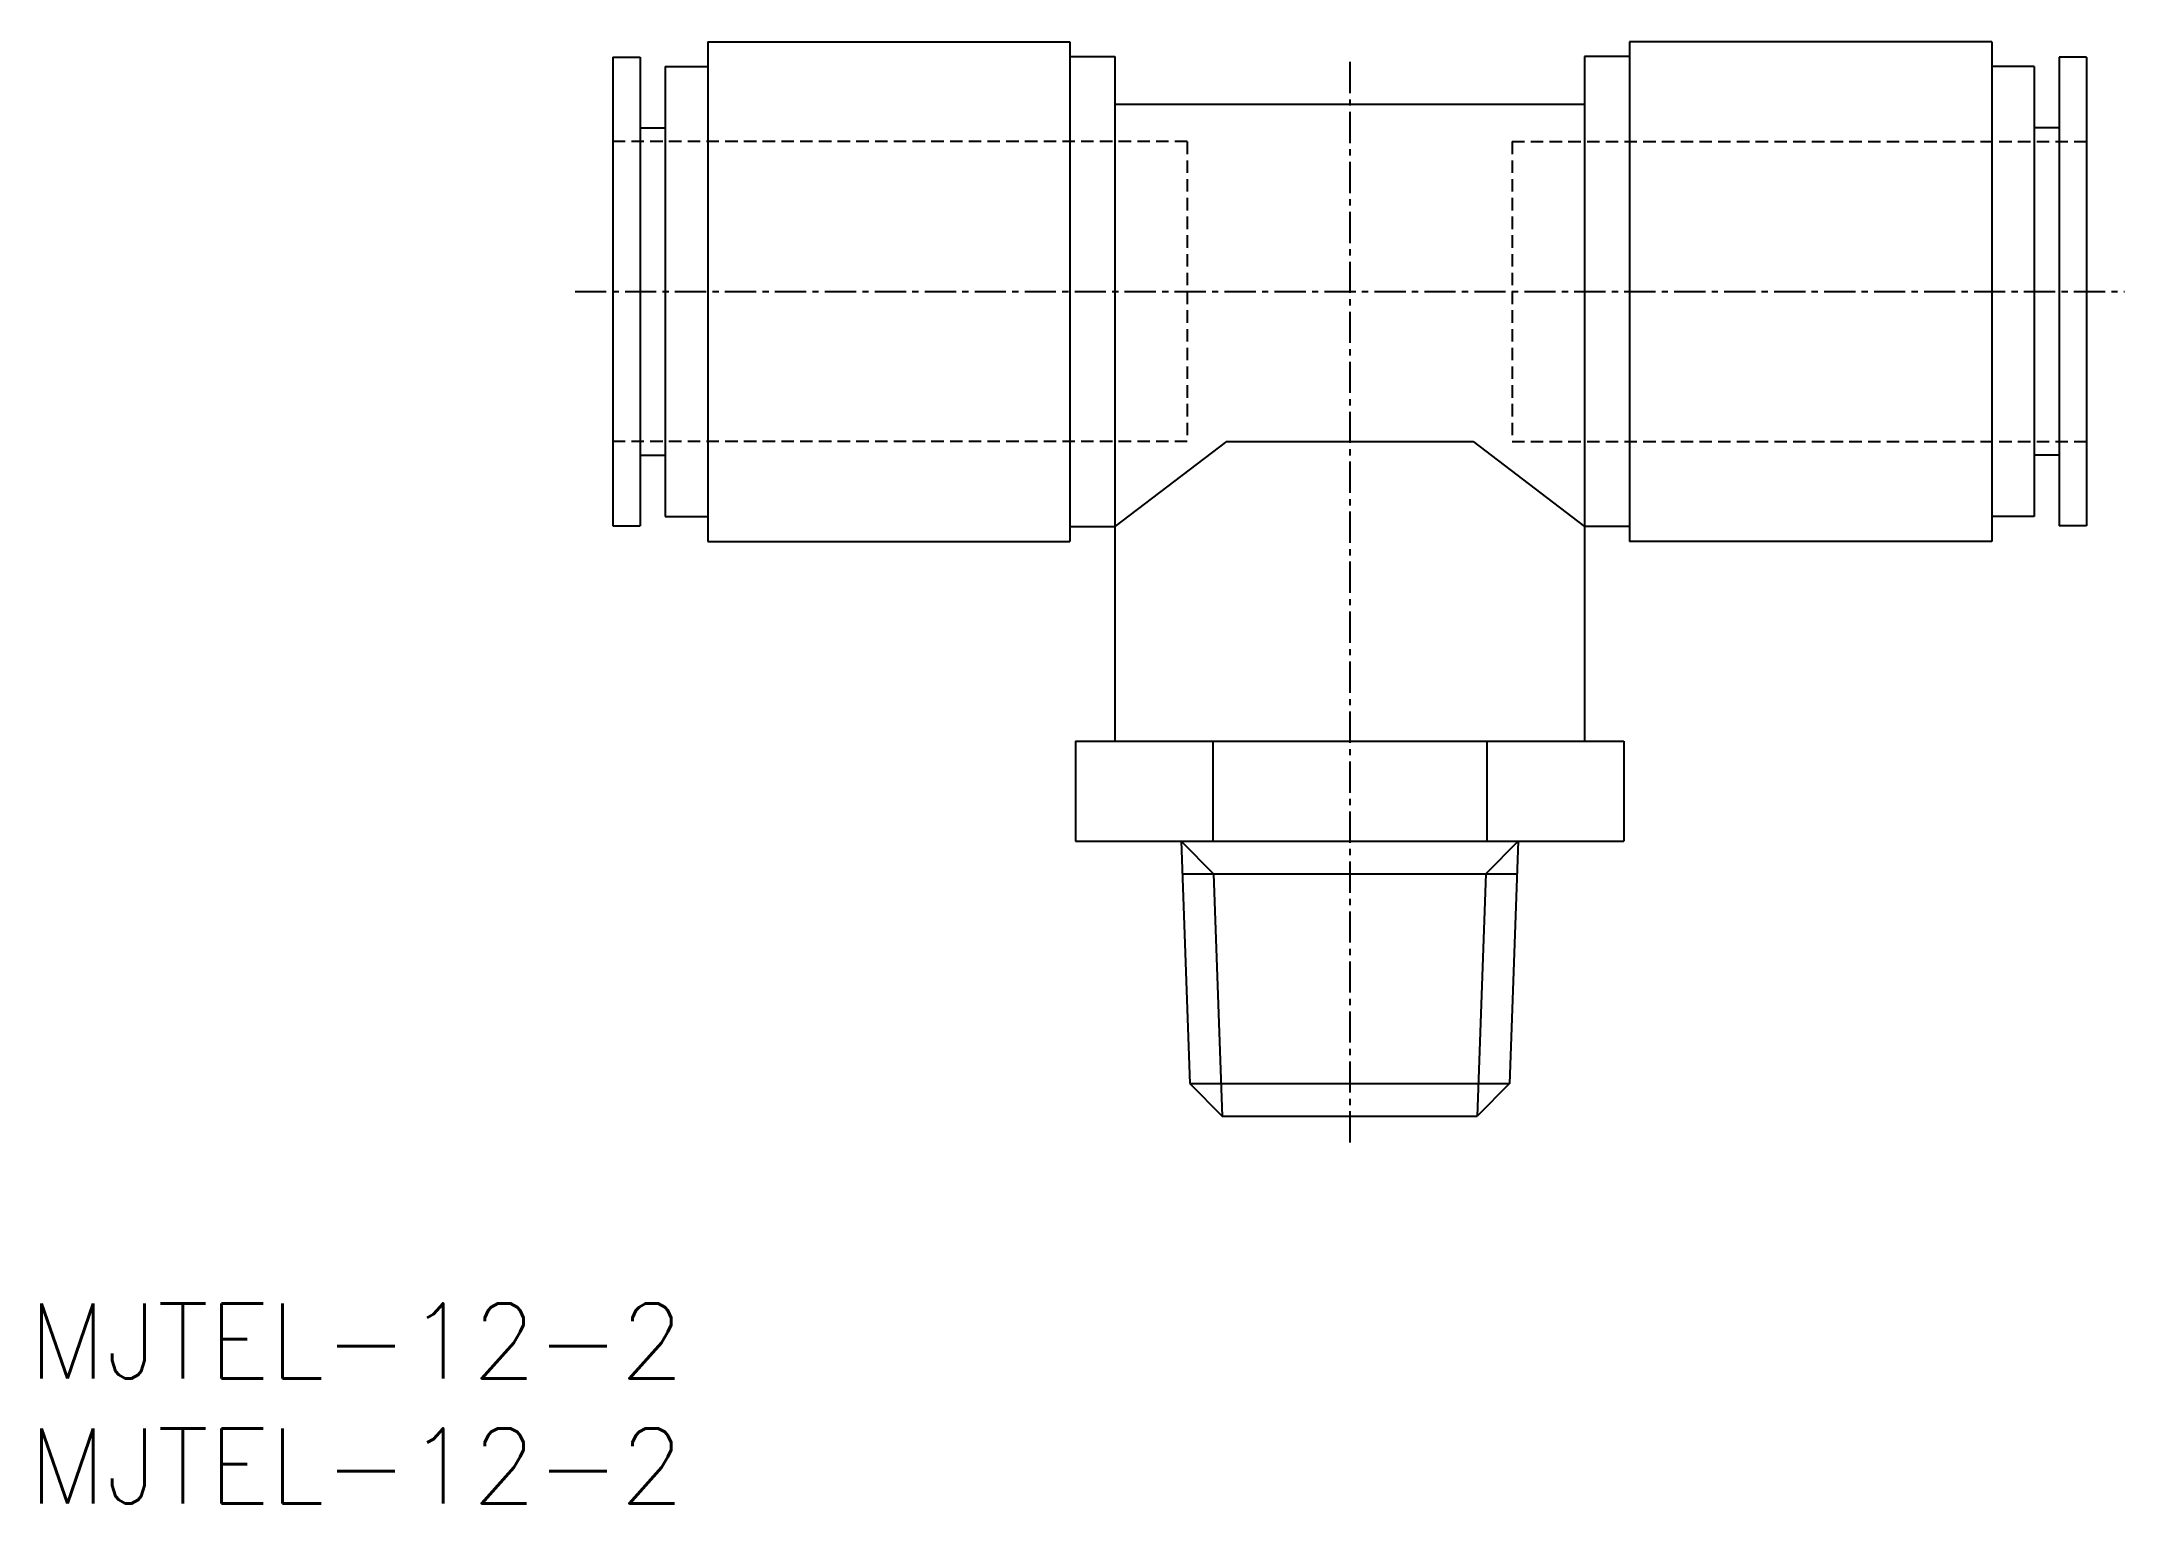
# Model space of a CAD drawing. Extents: x 0.5 to 83.9, y 0 to 58.5.
import ezdxf

# ---------------------------------------------------------------- set-up
doc = ezdxf.new("R2010")
doc.units = 0
doc.linetypes.add('CENTER', pattern=[2, 1.25, -0.25, 0.25, -0.25])
doc.linetypes.add('DASHED', pattern=[0.75, 0.5, -0.25])
doc.layers.get('0').update_dxf_attribs({"linetype": 'CONTINUOUS'})
doc.layers.add('CENTER', color=1, linetype='CENTER')
doc.styles.get("Standard").update_dxf_attribs({"font": 'txt.shx'})

# ---------------------------------------------------------------- blocks, each defined once
blk = doc.blocks.new('*U5')
at = {"color": 7, "linetype": 'CONTINUOUS'}
blk.add_text('MJTEL-12-2', height=3, dxfattribs=at).set_placement((0, 0))
blk = doc.blocks.new('*U6')
at = {"color": 7, "linetype": 'CONTINUOUS'}
blk.add_text('MJTEL-12-2', height=3, dxfattribs=at).set_placement((0, 5))

msp = doc.modelspace()

# ---------------------------------------------------------------- linework, layer by layer
at = {"color": 7, "linetype": 'CONTINUOUS'}
for p, q in [((27.176, 58.497), (41.676, 58.497)), ((27.176, 58.497), (27.176, 38.497)), ((41.676, 58.497), (41.676, 38.497)), ((78.576, 58.497), (64.076, 58.497)), ((64.076, 58.497), (64.076, 38.497)), ((78.576, 58.497), (78.576, 38.497)), ((23.376, 57.872), (24.476, 57.872)), ((23.376, 57.872), (23.376, 39.122)), ((24.476, 57.872), (24.476, 39.122)), ((41.676, 57.897), (43.476, 57.897)), ((43.476, 57.897), (43.476, 30.497)), ((62.276, 57.897), (62.276, 30.497)), ((64.076, 57.897), (62.276, 57.897)), ((82.376, 57.872), (81.276, 57.872)), ((81.276, 57.872), (81.276, 39.122)), ((82.376, 57.872), (82.376, 39.122)), ((25.476, 57.497), (27.176, 57.497)), ((25.476, 57.497), (25.476, 39.497)), ((80.276, 57.497), (78.576, 57.497)), ((80.276, 57.497), (80.276, 39.497)), ((43.476, 55.997), (62.276, 55.997)), ((24.476, 55.047), (25.476, 55.047)), ((81.276, 55.047), (80.276, 55.047)), ((24.476, 41.947), (25.476, 41.947)), ((47.941, 42.497), (43.476, 39.097)), ((47.941, 42.497), (57.812, 42.497)), ((57.812, 42.497), (62.276, 39.097)), ((81.276, 41.947), (80.276, 41.947)), ((25.476, 39.497), (27.176, 39.497)), ((80.276, 39.497), (78.576, 39.497)), ((23.376, 39.122), (24.476, 39.122)), ((27.176, 38.497), (41.676, 38.497)), ((41.676, 39.097), (43.476, 39.097)), ((64.076, 39.097), (62.276, 39.097)), ((78.576, 38.497), (64.076, 38.497)), ((82.376, 39.122), (81.276, 39.122)), ((41.906, 30.497), (63.846, 30.497)), ((41.906, 30.497), (41.906, 26.497)), ((47.391, 30.497), (47.391, 26.497)), ((58.361, 30.497), (58.361, 26.497)), ((63.846, 30.497), (63.846, 26.497)), ((41.906, 26.497), (63.846, 26.497)), ((46.126, 26.497), (46.476, 16.797)), ((59.626, 26.497), (59.276, 16.797)), ((46.173, 25.197), (59.579, 25.197)), ((46.476, 16.797), (47.776, 15.497)), ((46.476, 16.797), (59.276, 16.797)), ((59.276, 16.797), (57.976, 15.497)), ((47.776, 15.497), (57.976, 15.497))]:
    msp.add_line(p, q, dxfattribs=at)
at = {"color": 3, "linetype": 'DASHED'}
for p, q in [((46.376, 54.497), (23.376, 54.497)), ((46.376, 54.497), (46.376, 42.497)), ((59.376, 54.497), (82.376, 54.497)), ((59.376, 54.497), (59.376, 42.497)), ((46.376, 42.497), (23.376, 42.497)), ((59.376, 42.497), (82.376, 42.497))]:
    msp.add_line(p, q, dxfattribs=at)
at = {"color": 3, "linetype": 'CONTINUOUS'}
for p, q in [((46.126, 26.497), (47.426, 25.197)), ((59.626, 26.497), (58.326, 25.197)), ((47.426, 25.197), (47.776, 15.497)), ((58.326, 25.197), (57.976, 15.497))]:
    msp.add_line(p, q, dxfattribs=at)
at = {"layer": 'CENTER', "color": 1, "linetype": 'CENTER'}
for p, q in [((52.876, 57.689), (52.876, 14.261)), ((21.867, 48.497), (83.885, 48.497))]:
    msp.add_line(p, q, dxfattribs=at)

# ---------------------------------------------------------------- block references
at = {"color": 7, "linetype": 'CONTINUOUS'}
for name in ['*U6', '*U5']:
    msp.add_blockref(name, (0, 0), dxfattribs=at)

doc.saveas('drawing.dxf')
